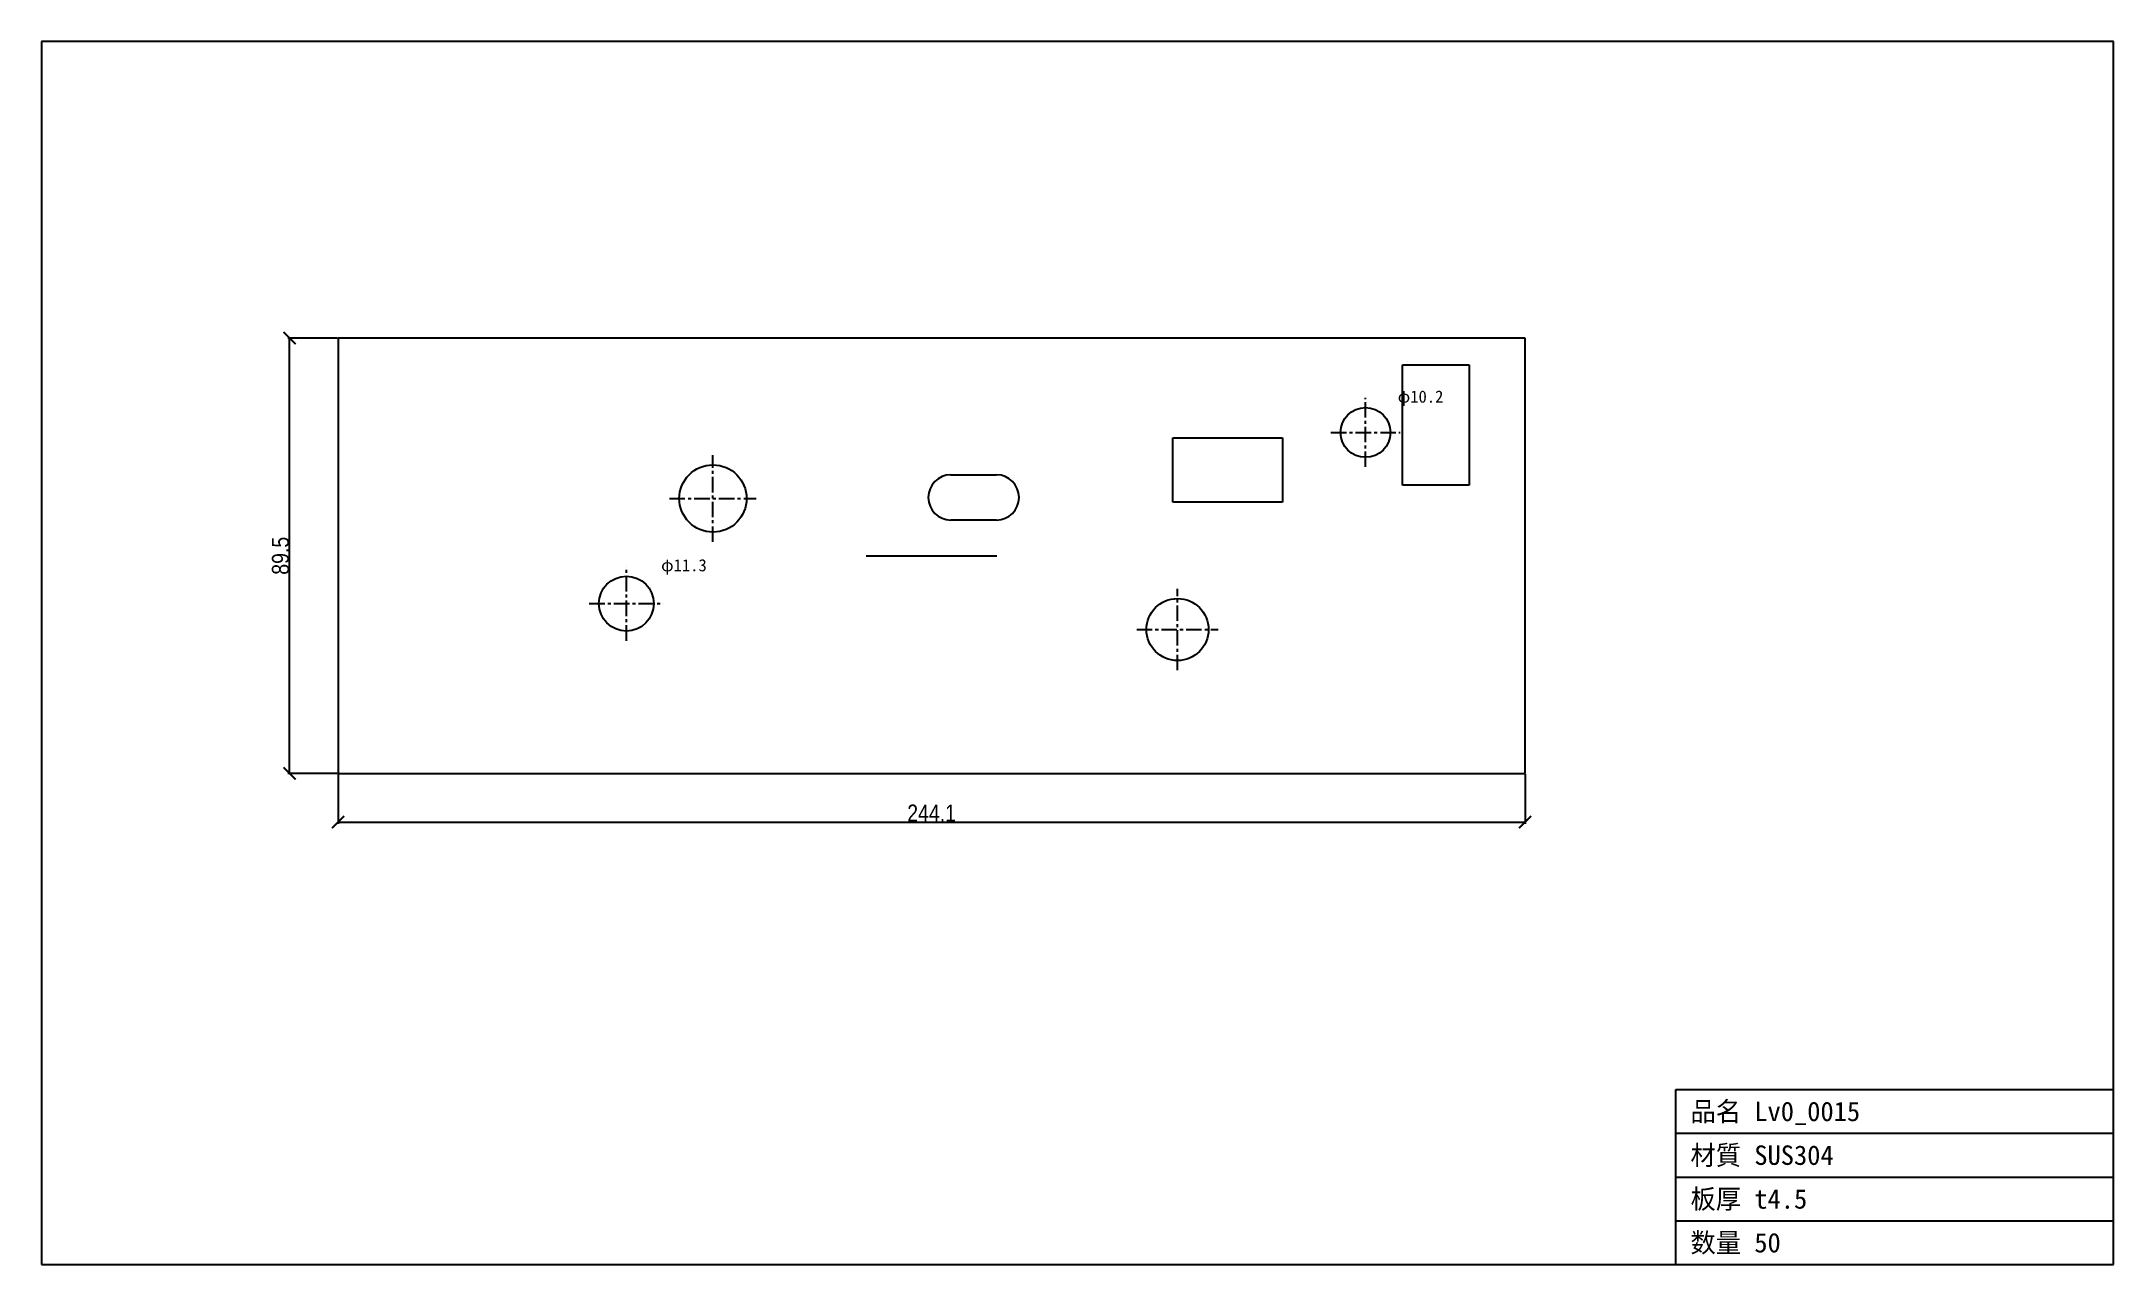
# Model space of a CAD drawing. Header units: millimetres. Extents: x -61 to 365, y -101 to 151.
import ezdxf

# ---------------------------------------------------------------- set-up
doc = ezdxf.new("R2010")
doc.units = ezdxf.units.MM
doc.linetypes.add('CENTER', pattern=[5.08, 3.175, -0.635, 0.635, -0.635])
for name, color, linetype in [('CENTER', 7, 'Continuous'), ('CUT', 7, 'Continuous'), ('DIM', 7, 'Continuous'), ('FRAME', 7, 'Continuous'), ('MARK', 7, 'Continuous'), ('TEXT', 7, 'Continuous')]:
    doc.layers.add(name, color=color, linetype=linetype)
doc.styles.add('OpenSansCondensed-Light', font='OpenSansCondensed-Light.ttf')
doc.dimstyles.new('EZDXF', dxfattribs={"dimtxt": 0.25, "dimasz": 0.175, "dimexe": 0.375, "dimexo": 0.125, "dimgap": 0.1, "dimtad": 1, "dimlfac": 100, "dimzin": 12, "dimdsep": 46, "dimtxsty": 'OpenSansCondensed-Light', "dimblk": 'ARCHTICK', "dimcen": 2.5, "dimazin": 3, "dimtfac": 0.5, "dimtmove": 2, "dimatfit": 3})

# ---------------------------------------------------------------- blocks, each defined once
blk = doc.blocks.new('_ARCHTICK')
at = {"color": 0, "linetype": 'BYBLOCK', "const_width": 0.15}
blk.add_lwpolyline([(-0.5, -0.5), (0.5, 0.5)], dxfattribs=at)

msp = doc.modelspace()

# ---------------------------------------------------------------- linework, layer by layer
at = {"layer": 'CENTER', "color": 1, "linetype": 'CENTER'}
for p, q in [((211.27, 63.03), (211.27, 77.26)), ((204.16, 70.14), (218.39, 70.14)), ((77.07, 47.64), (77.07, 65.47)), ((68.15, 56.55), (85.98, 56.55)), ((59.27, 27.29), (59.27, 42.57)), ((51.63, 34.93), (66.91, 34.93)), ((172.61, 21.21), (172.61, 37.98)), ((164.23, 29.59), (181, 29.59))]:
    msp.add_line(p, q, dxfattribs=at)
at = {"layer": 'CUT'}
for p, q in [((244.08, 89.54), (0, 89.54)), ((0, 89.54), (0, 0)), ((244.08, 0), (244.08, 89.54)), ((218.88, 59.26), (218.88, 84.01)), ((218.88, 84.01), (232.57, 84.01)), ((232.57, 84.01), (232.57, 59.26)), ((171.65, 55.77), (171.65, 69.02)), ((171.65, 69.02), (194.21, 69.02)), ((194.21, 69.02), (194.21, 55.77)), ((126, 61.41), (135.38, 61.41)), ((194.21, 55.77), (171.65, 55.77)), ((232.57, 59.26), (218.88, 59.26)), ((135.38, 52.11), (126, 52.11)), ((0, 0), (244.08, 0))]:
    msp.add_line(p, q, dxfattribs=at)
for centre, radius in [((211.27, 70.14), 5.12), ((77.07, 56.55), 6.92), ((59.27, 34.93), 5.64), ((172.61, 29.59), 6.38)]:
    msp.add_circle(centre, radius, dxfattribs=at)
for centre, start, end in [((126, 56.76), 90, -90), ((135.38, 56.76), -90, 90)]:
    msp.add_arc(centre, 4.65, start, end, dxfattribs=at)
at = {"layer": 'FRAME'}
for p, q in [((365.1, 150.56), (-61.02, 150.56)), ((-61.02, 150.56), (-61.02, -101.02)), ((365.1, -101.02), (365.1, 150.56)), ((275.1, -101.02), (275.1, -65.02)), ((275.1, -65.02), (365.1, -65.02)), ((275.1, -74.02), (365.1, -74.02)), ((275.1, -83.02), (365.1, -83.02)), ((275.1, -92.02), (365.1, -92.02)), ((-61.02, -101.02), (365.1, -101.02))]:
    msp.add_line(p, q, dxfattribs=at)
at = {"layer": 'MARK'}
msp.add_line((108.61, 44.77), (135.47, 44.77), dxfattribs=at)

# ---------------------------------------------------------------- texts
at = {"layer": 'TEXT'}
for s, height, p in [('φ10.2', 2.5, (217.89, 76.26)), ('φ11.3', 2.5, (66.41, 41.57)), ('品名 Lv0_0015', 4, (278.1, -71.52)), ('材質 SUS304', 4, (278.1, -80.52)), ('板厚 t4.5', 4, (278.1, -89.52)), ('数量 50', 4, (278.1, -98.52))]:
    msp.add_text(s, height=height, dxfattribs=at).set_placement(p)

# ---------------------------------------------------------------- dimensions: what is measured, and where the dimension line sits
at = {"layer": 'DIM'}
msp.add_linear_dim(base=(-10, 0), p1=(0, 0), p2=(0, 89.54), angle=90, dimstyle='EZDXF', override={"dimtxt": 3.5, "dimasz": 2.5, "dimdec": 1, "dimlfac": 1}, dxfattribs=at).render()
msp.add_linear_dim(base=(0, -10), p1=(0, 0), p2=(244.08, 0), dimstyle='EZDXF', override={"dimtxt": 3.5, "dimasz": 2.5, "dimdec": 1, "dimlfac": 1}, dxfattribs=at).render()

doc.saveas('drawing.dxf')
